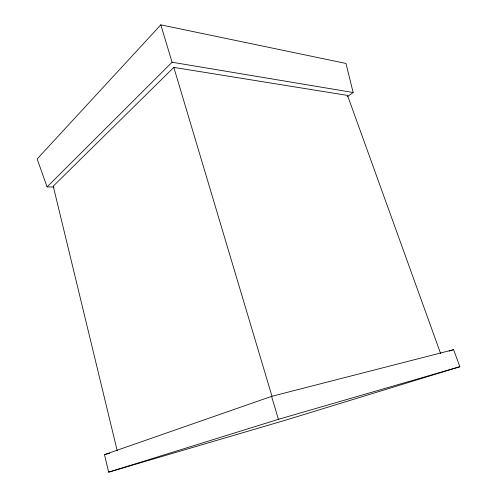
<?xml version="1.0" encoding="UTF-8"?>
<svg xmlns="http://www.w3.org/2000/svg" width="497" height="497" viewBox="0 0 497 497"><rect width="100%" height="100%" fill="white"/><g stroke="black" fill="none" stroke-linecap="round" stroke-linejoin="round"><path stroke-width="0.75" d="M347.471 96.555L353.137 92.498L345.987 63.442L160.811 24.85L37.157 158.959L47.072 186.903L54.061 187.027M47.072 186.903L172.074 62.237L353.137 92.498M440.622 353.56L347.515 95.418L173.82 67.387L53.247 186.176L117.242 450.798M104.494 454.631L271.567 396.37L453.606 349.658L459.843 366.73L286.421 419.915L108.65 472.15L104.494 454.631L109.719 453.202M449.189 351.112L453.606 349.658M108.65 472.15L278.413 419.325L459.843 366.73M160.811 24.85L172.074 62.237M173.82 67.387L271.977 396.202M271.567 396.37L278.413 419.325"/></g></svg>
